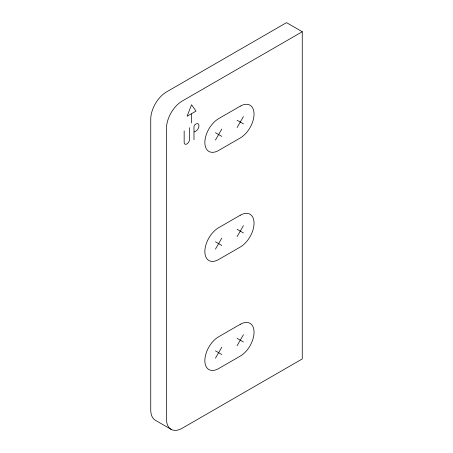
<?xml version="1.0" encoding="UTF-8"?>
<svg xmlns="http://www.w3.org/2000/svg" width="453" height="453" viewBox="0 0 453 453"><rect width="100%" height="100%" fill="white"/><g stroke="black" fill="none" stroke-linecap="round" stroke-linejoin="round"><path stroke-width="0.68" d="M215.452 140.062L221.806 129.048M237.095 127.565L243.454 116.551M215.452 249.127L221.806 238.119M237.095 236.63L243.454 225.622M215.452 358.193L221.806 347.185M237.095 345.701L243.454 334.688M302.259 31.738L182.225 101.042A22.265 12.854 -60 0 0 166.483 128.307L166.483 419.15A22.265 12.854 -60 0 0 182.225 428.244L302.259 358.94L302.259 31.738L286.517 22.65L166.483 91.953A22.265 12.854 -60 0 0 150.741 119.218L150.741 410.061A22.265 12.854 -60 0 0 155.351 420.254L171.092 429.342M191.24 113.845L187.095 116.234L191.557 104.745L196.013 111.087L191.557 113.658L191.557 122.922M194.292 131.982L195.917 131.047A4.292 2.48 -60 0 0 198.952 125.792A4.292 2.48 -60 0 0 195.917 124.037L195.453 124.303A2.089 1.206 -60 0 0 193.98 126.863L193.98 139.7M237.095 120.226L243.454 123.896M215.452 132.723L221.806 136.393M237.095 229.292L243.454 232.961M215.452 241.789L221.806 245.458M237.095 338.357L243.454 342.026M215.452 350.854L221.806 354.523M189.603 127.684L189.603 139.241A3.851 2.225 -60 0 1 186.879 143.952A3.851 2.225 -60 0 1 184.156 142.384L184.156 130.826M240.277 106.155L218.629 118.652A19.479 11.246 -60 0 0 204.852 142.508A19.479 11.246 -60 0 0 218.629 150.464L240.277 137.967A19.479 11.246 -60 0 0 254.048 114.105A19.479 11.246 -60 0 0 240.277 106.155M240.277 215.22L218.629 227.717A19.479 11.246 -60 0 0 204.852 251.574A19.479 11.246 -60 0 0 218.629 259.529L240.277 247.032A19.479 11.246 -60 0 0 254.048 223.176A19.479 11.246 -60 0 0 240.277 215.22M240.277 324.286L218.629 336.783A19.479 11.246 -60 0 0 204.852 360.645A19.479 11.246 -60 0 0 218.629 368.595L240.277 356.098A19.479 11.246 -60 0 0 254.048 332.242A19.479 11.246 -60 0 0 240.277 324.286"/></g></svg>
